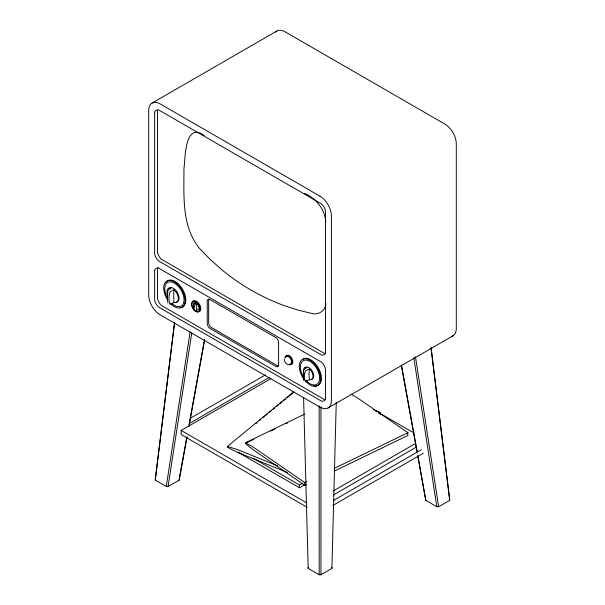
<?xml version="1.0" encoding="UTF-8"?>
<svg xmlns="http://www.w3.org/2000/svg" width="605" height="605" viewBox="0 0 605 605"><rect width="100%" height="100%" fill="white"/><g stroke="black" fill="none" stroke-linecap="round" stroke-linejoin="round"><path stroke-width="0.91" d="M187.081 436.674L179.193 480.181L168.069 486.488L166.269 486.48L155.296 480.128L155.304 479.099L174.474 322.73M179.193 480.181L179.201 479.152M431.108 347.678L449.704 499.397L449.696 500.426L438.64 506.733L436.84 506.733L425.799 500.373L417.919 455.815M303.581 397.561L308.179 568.413L319.183 574.75L320.968 574.742L331.895 568.36L336.259 402.204M284.312 359.151C284.358 361.601 285.983 364.24 288.494 364.785L289.47 364.596M157.512 110.579L157.512 252.406A8.001 4.621 60 0 0 161.512 259.333L324.303 353.328A8.001 4.621 60 0 0 325.671 353.456M155.296 480.128L174.588 322.82M166.269 486.48L190.129 331.911M168.069 486.488L191.777 332.848M325.808 303.559C325.906 310.267 318.676 315.205 312.377 313.602L297.925 310.07L283.805 305.48C261.186 297.131 240.072 284.857 221.49 269.497L210.177 259.409L199.506 248.436C181.371 226.255 184.003 195.052 183.965 168.281C185.501 158.608 184.253 121.492 204.233 135.459M179.367 478.23L186.756 437.491M189.1 424.536L204.369 340.29M188.926 426.487L204.702 339.473M196.67 309.904L196.315 311.356L196.822 311.567A5.543 3.199 60 0 0 199.726 308.875A5.543 3.199 60 0 0 196.822 302.825L194.787 301.653A5.543 3.199 60 0 0 191.883 304.345A5.543 3.199 60 0 0 194.787 310.395L196.315 311.356A6.421 3.706 -60 0 1 196.315 302.455L196.897 310.002A4.023 2.322 60 0 0 199.007 308.043A4.023 2.322 60 0 0 196.897 303.657L196.67 303.491M287.375 472.49L241.085 453.773A105.814 70.77 50.5 0 1 227.298 447.11L227.298 446.558L293.569 391.919M255.703 423.689L257.163 422.487M259.341 420.687L260.8 419.484M262.986 417.684L264.438 416.482M265.898 415.287L267.357 414.085M269.535 412.285L270.995 411.082M273.18 409.283L274.64 408.08M276.818 406.28L278.277 405.078M279.737 403.875L281.915 402.075M283.374 400.873L285.56 399.073M287.02 397.871L292.843 393.068M378.828 413.654L380.28 412.451L373.293 409.623M152.044 103.084L276.939 30.984M190.605 418.123L265.565 374.843M189.365 423.5L269.217 377.399M307.181 507.3L181.175 434.549L181.175 430.427L270.896 378.632M328.061 407.944L452.956 335.843M253.298 458.333L299.52 485.029L302.78 483.145M238.544 452.132A105.814 61.09 60 0 0 245.993 456.866L299.52 487.774L304.406 484.953M333.287 490.942L415.665 443.382M333.355 495.019L416.384 447.087M333.34 500.532L421.337 449.719M332.916 505.44L423.356 453.221M306.569 484.552L304.875 485.369L256.217 451.89A105.814 55.531 64.2 0 1 245.403 443.352L245.403 442.799L304.557 414.145M245.403 443.352L253.858 439.253M270.753 431.07L274.98 429.021M285.968 423.697L287.655 422.88M245.403 442.799A105.814 55.531 64.2 0 1 256.217 449.144L304.875 482.624L306.569 481.799M334.452 468.293L407.967 432.681A4.371 2.299 64.2 0 0 407.967 435.426L334.452 471.038M174.089 289.765L170.164 291.618A24.661 19.103 -30 0 0 170.164 304.353L174.089 302.5A8.077 4.659 60 0 0 178.324 298.575A8.077 4.659 60 0 0 174.089 289.765A53.883 31.112 60 0 0 174.089 302.5M309.457 368.914L305.533 370.767A17.757 13.756 -30 0 0 305.533 381.513L309.457 379.66A6.814 3.933 60 0 0 313.027 376.348A6.814 3.933 60 0 0 309.457 368.914A38.455 22.203 60 0 0 309.457 379.66M277.763 465.858L241.085 451.027A105.814 70.77 50.5 0 0 227.298 446.558M375.546 410.795L377.187 411.74M379.637 413.162L414.009 432.998M181.175 430.427L306.364 502.71M304.572 193.35C316.052 198.357 325.059 209.413 325.808 222.111M407.967 432.681L359.31 399.194A105.814 55.531 64.2 0 0 351.187 394.226M401.644 365.98L417.079 451.186M401.296 365.155L417.072 452.215M417.745 455.92L425.799 500.373M415.469 356.768L438.64 506.733M413.812 357.699L436.84 506.733M430.979 347.769L449.696 500.426M308.172 567.377L308.179 568.413M331.888 567.324L331.895 568.36M320.945 406.757L320.968 574.742M319.16 405.819L319.183 574.75M299.52 487.774A4.371 2.526 60 0 1 299.52 485.029M304.875 485.369A4.371 2.299 64.2 0 1 304.875 482.624M380.076 414.44A4.371 2.927 50.5 0 1 380.28 412.451M285.794 357.23A4.273 2.465 60 0 1 290.718 358.939A4.273 2.465 60 0 1 289.742 364.066M192.814 301.585A6.058 3.494 60 0 1 199.544 304.451A6.058 3.494 60 0 1 198.659 311.719M165.838 282.301A15.14 8.742 60 0 1 182.68 289.47A15.14 8.742 60 0 1 180.464 307.635M167.661 299.967A15.14 8.742 60 0 1 169.619 280.433A15.14 8.742 60 0 1 185.092 299.997A15.14 8.742 60 0 1 170.3 303.302M168.379 288.714A8.077 4.659 60 0 1 177.363 292.54A8.077 4.659 60 0 1 176.176 302.228M167.668 295.724A8.077 4.659 60 0 1 171.132 288.056L167.925 290.324A24.661 6.368 -79.1 0 0 167.925 303.06M285.015 358.115A5.044 2.912 60 0 1 288.116 355.823A5.044 2.912 60 0 1 292.034 361.102A5.044 2.912 60 0 1 289.946 364.77M304.754 367.961A6.814 3.933 60 0 1 312.331 371.19A6.814 3.933 60 0 1 311.333 379.365M303.181 376.469A13.628 7.865 60 0 1 306.304 360.126A13.628 7.865 60 0 1 319.629 378.102A13.628 7.865 60 0 1 306.304 380.689M167.585 298.182A13.628 7.865 60 0 1 170.323 281.817A13.628 7.865 60 0 1 183.996 298.825A13.628 7.865 60 0 1 171.903 303.559M303.135 359.015A15.14 8.742 60 0 1 319.977 371.296A15.14 8.742 60 0 1 313.481 385.665M304.164 379.539A15.14 8.742 60 0 1 304.761 358.735A15.14 8.742 60 0 1 320.695 378.39A15.14 8.742 60 0 1 305.253 380.885M193.698 306.622A4.023 2.322 60 0 1 195.43 302.81M303.748 380.484A17.757 4.583 -79.1 0 1 303.748 369.738L306.962 367.477A6.814 3.933 60 0 0 304.035 373.935M286.778 355.392A5.044 2.912 60 0 1 292.26 359.188A5.044 2.912 60 0 1 290.665 364.361M195.302 310.766A6.421 3.706 -60 0 1 195.302 301.865M275.661 32.005A16.146 9.325 60 0 1 285.015 31.778L444.879 124.078A16.146 9.325 60 0 1 456.299 143.854L456.299 328.447A16.146 9.325 60 0 1 451.428 336.44M158.071 267.546A8.001 4.621 60 0 0 157.512 268.801L157.512 298.552A8.001 4.621 60 0 0 161.512 305.487L324.303 399.474A8.001 4.621 60 0 0 325.671 399.61M208.869 299.293A4.038 2.329 60 0 0 208.649 300.428L208.649 322.677A4.038 2.329 60 0 0 211.508 327.623L277.166 365.533A4.038 2.329 60 0 0 278.255 365.912M154.653 112.22L154.653 254.055A8.001 4.621 60 0 0 158.654 260.982L321.452 354.969A8.001 4.621 60 0 0 325.452 352.662L325.452 210.835A8.001 4.621 60 0 0 321.452 203.9L158.654 109.913A8.001 4.621 60 0 0 154.653 112.22M154.653 270.45L154.653 300.201A8.001 4.621 60 0 0 158.654 307.136L321.452 401.123A8.001 4.621 60 0 0 325.452 398.808L325.452 369.058A8.001 4.621 60 0 0 321.452 362.123L158.654 268.136A8.001 4.621 60 0 0 154.653 270.45M319.984 196.179L160.121 103.886A16.146 9.325 60 0 0 148.701 110.481L148.701 295.074A16.146 9.325 60 0 0 160.121 314.85L319.984 407.15A16.146 9.325 60 0 0 331.404 400.555L331.404 215.962A16.146 9.325 60 0 0 319.984 196.179M275.736 337.514L210.079 299.604A4.038 2.329 60 0 0 207.228 301.252L207.228 323.501A4.038 2.329 60 0 0 210.079 328.447L275.736 366.358A4.038 2.329 60 0 0 278.595 364.709L278.595 342.46A4.038 2.329 60 0 0 275.736 337.514M191.52 304.141A6.058 3.494 60 0 0 197.948 312.127A6.058 3.494 60 0 0 197.948 303.566A6.058 3.494 60 0 0 191.52 304.141"/></g></svg>
